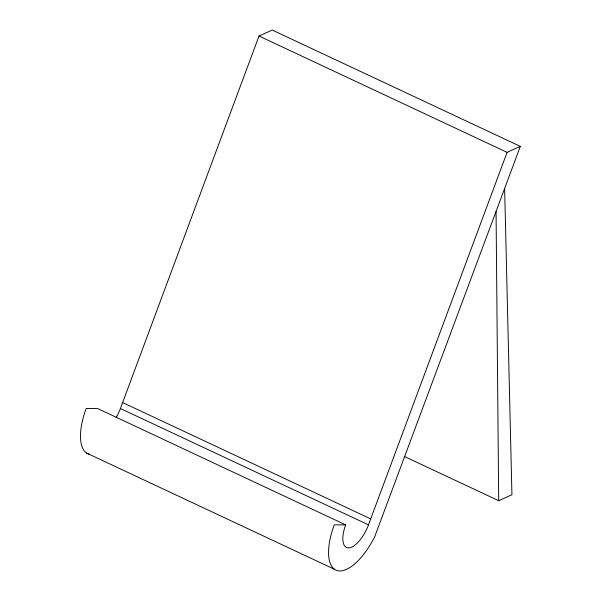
<?xml version="1.0" encoding="UTF-8"?>
<svg xmlns="http://www.w3.org/2000/svg" width="601" height="601" viewBox="0 0 601 601"><rect width="100%" height="100%" fill="white"/><g stroke="black" fill="none" stroke-linecap="round" stroke-linejoin="round"><path stroke-width="0.9" d="M116.038 417.733A24.972 10.533 -64.9 0 0 120.41 408.515L259.008 36.022L272.245 30.05L520.323 146.381L374.701 536.768A49.951 21.065 -64.9 0 1 337.146 570.559A49.951 21.065 -64.9 0 1 334.246 524.861L345.658 524.861A24.972 10.533 -64.9 0 0 348.527 547.902A24.972 10.533 -64.9 0 0 368.488 524.846L507.086 152.353L520.323 146.381M404.39 456.482L498.695 500.701L511.932 494.736L504.637 188.549M259.008 36.022L507.086 152.353M122.619 402.55L370.697 518.881M120.41 408.515L368.488 524.846M345.658 524.861L97.58 408.522L86.168 408.53A49.951 21.065 -64.9 0 0 89.061 454.221M86.574 453.049L334.652 569.38M496.058 211.597L498.695 500.701"/></g></svg>
